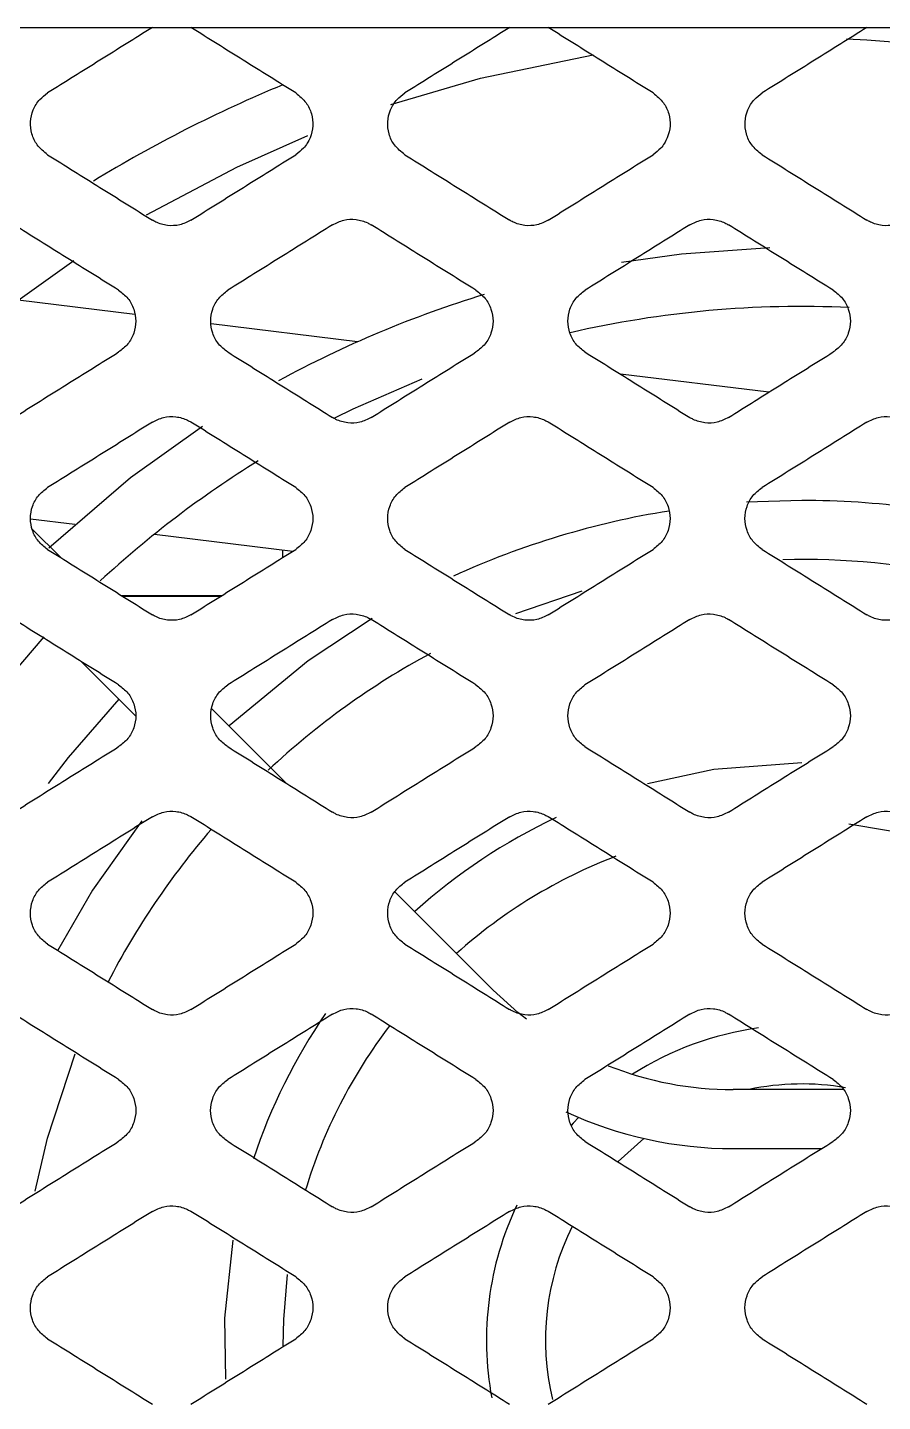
# Model space of a CAD drawing. Header units: millimetres. Extents: x 11355 to 11505, y 8083 to 8171.
# Drawn here: x 11368.868 to 11369.824, y 8089.317 to 8090.854 of the extents above; entities that cross this region are included whole.
import ezdxf

# ---------------------------------------------------------------- set-up
doc = ezdxf.new("R2010")
doc.units = ezdxf.units.MM
doc.layers.add('UPS', color=7, linetype='Continuous')

# ---------------------------------------------------------------- blocks, each defined once
blk = doc.blocks.new('UPS - 2.2kVA (APC SRT2200RMXLI-NC)')
at = {"linetype": 'Continuous'}
for p, q in [((2314.4138, 1376.5248), (2327.7323, 1376.5248)), ((2324.1893, 1376.2039), (2324.059, 1376.2199)), ((2324.4384, 1376.1733), (2324.2748, 1376.1934)), ((2324.8982, 1376.1169), (2324.7325, 1376.1372)), ((2324.9353, 1375.996), (2324.8733, 1375.994)), ((2324.0728, 1375.9755), (2324.1224, 1375.9694)), ((2324.1066, 1375.9321), (2324.0748, 1375.964)), ((2324.2116, 1375.9584), (2324.3663, 1375.9394)), ((2324.3547, 1375.9408), (2324.3547, 1375.9322)), ((2324.6155, 1375.8694), (2324.6898, 1375.8948)), ((2324.1747, 1375.8896), (2324.2866, 1375.8896)), ((2324.1756, 1375.889), (2324.2857, 1375.889)), ((2324.1296, 1375.8158), (2324.1905, 1375.7549)), ((2324.3592, 1375.6795), (2324.2756, 1375.7631)), ((2324.5903, 1375.4484), (2324.4803, 1375.5584)), ((2324.9817, 1375.3373), (2324.8586, 1375.3373)), ((2324.7298, 1375.2567), (2324.7587, 1375.2826)), ((2324.8586, 1375.2713), (2324.9574, 1375.2713))]:
    blk.add_line(p, q, dxfattribs=at)
at = {"linetype": 'Continuous', "flags": 128}
for points in [[(2324.9853, 1376.5122), (2325.0079, 1376.5112), (2325.0948, 1376.5043)], [(2324.4757, 1376.4386), (2324.5759, 1376.468), (2324.702, 1376.4942)], [(2324.2026, 1376.3153), (2324.3034, 1376.3688), (2324.3828, 1376.4042)], [(2324.8996, 1376.2784), (2324.8008, 1376.2715), (2324.7338, 1376.2622)], [(2323.9488, 1376.128), (2324.056, 1376.2176), (2324.1213, 1376.2643)], [(2324.413, 1376.0882), (2324.4337, 1376.0984), (2324.5106, 1376.1321)], [(2324.2652, 1376.0788), (2324.1847, 1376.0212), (2324.0933, 1375.9426)], [(2324.455, 1375.864), (2324.3832, 1375.8167), (2324.2949, 1375.7439)], [(2323.9608, 1375.6789), (2324.0314, 1375.7776), (2324.0881, 1375.8434)], [(2324.1715, 1375.7739), (2324.1151, 1375.7086), (2324.0926, 1375.6793)], [(2324.9353, 1375.7027), (2324.8367, 1375.6951), (2324.7627, 1375.6792)], [(2324.1972, 1375.6377), (2324.1423, 1375.5601), (2324.1031, 1375.4923)], [(2324.9879, 1375.6343), (2325.0741, 1375.6198), (2325.1063, 1375.6109)], [(2324.6273, 1375.416), (2324.6179, 1375.4234), (2324.5903, 1375.4484)], [(2324.0782, 1375.2238), (2324.0918, 1375.2828), (2324.1229, 1375.3771)], [(2324.6859, 1375.3062), (2324.6797, 1375.2998), (2324.6772, 1375.2971)], [(2324.2992, 1375.169), (2324.2899, 1375.0816), (2324.2909, 1375.0136)], [(2324.3554, 1375.0508), (2324.3559, 1375.0802), (2324.3601, 1375.1304)]]:
    blk.add_lwpolyline(points, dxfattribs=at)
at = {"linetype": 'Continuous'}
for centre, radius, start, end in [((2324.9353, 1375.0568), 1.5191, 112.4553, 121.4258), ((2324.9353, 1375.0568), 1.2221, 106.8936, 118.6023), ((2324.9353, 1375.0568), 1.1561, 87.3735, 102.9506), ((2324.9353, 1375.0568), 1.1561, 121.7231, 132.7259), ((2324.9353, 1375.0568), 0.9392, 99.0973, 114.5114), ((2324.9353, 1375.0568), 0.9392, 74.6687, 90), ((2324.9353, 1375.0568), 0.8732, 77.9055, 91.3888), ((2324.9353, 1375.0568), 0.8732, 118.3866, 133.0986), ((2324.9353, 1375.0568), 0.6459, 115.1784, 132.0716), ((2324.9353, 1375.0568), 0.8732, 139.1187, 152.6805), ((2324.9353, 1375.0568), 0.5799, 111.0079, 131.7379), ((2324.9353, 1375.0568), 0.6459, 145.5367, 161.6739), ((2324.9353, 1375.0568), 0.5799, 142.6178, 163.2282), ((2324.9353, 1375.0568), 0.3527, 97.8896, 122.4559), ((2324.8586, 1375.7167), 0.3795, 248.4004, 270), ((2324.9353, 1375.0568), 0.2867, 80.2047, 101.9255), ((2324.8586, 1375.7167), 0.4455, 245.1619, 270), ((2324.9353, 1375.0568), 0.3527, 154.6178, 190.5028), ((2324.9353, 1375.0568), 0.2867, 153.6024, 193.3544)]:
    blk.add_arc(centre, radius, start, end, dxfattribs=at)
for points, knots in [([(2324.2091, 1376.5248), (2324.1993, 1376.5187), (2324.1798, 1376.5065), (2324.1407, 1376.4821), (2324.1114, 1376.4638), (2324.0919, 1376.4516)], [0, 0, 0, 0, 0.250053, 0.500107, 1, 1, 1, 1]), ([(2324.3694, 1376.4516), (2324.3596, 1376.4577), (2324.3401, 1376.4699), (2324.301, 1376.4943), (2324.2717, 1376.5126), (2324.2522, 1376.5248)], [0, 0, 0, 0, 0.2500534, 0.5001068, 1, 1, 1, 1]), ([(2324.6086, 1376.5248), (2324.5988, 1376.5187), (2324.5793, 1376.5065), (2324.5402, 1376.4821), (2324.5109, 1376.4638), (2324.4914, 1376.4516)], [0, 0, 0, 0, 0.250053, 0.500107, 1, 1, 1, 1]), ([(2324.7689, 1376.4516), (2324.7591, 1376.4577), (2324.7396, 1376.4699), (2324.7005, 1376.4943), (2324.6712, 1376.5126), (2324.6517, 1376.5248)], [0, 0, 0, 0, 0.250053, 0.500107, 1, 1, 1, 1]), ([(2325.008, 1376.5248), (2324.9983, 1376.5187), (2324.9787, 1376.5065), (2324.9397, 1376.4821), (2324.9104, 1376.4638), (2324.8908, 1376.4516)], [0, 0, 0, 0, 0.250053, 0.500107, 1, 1, 1, 1]), ([(2324.0919, 1376.3826), (2324.0877, 1376.386), (2324.0799, 1376.3922), (2324.0737, 1376.4057), (2324.0721, 1376.4195), (2324.0752, 1376.433), (2324.0822, 1376.4443), (2324.0889, 1376.4493), (2324.0919, 1376.4516)], [0, 0, 0, 0, 0.19432, 0.360812, 0.528037, 0.695467, 0.862768, 1, 1, 1, 1]), ([(2324.3694, 1376.4516), (2324.3736, 1376.4482), (2324.3814, 1376.442), (2324.3876, 1376.4285), (2324.3892, 1376.4147), (2324.3861, 1376.4012), (2324.3791, 1376.3899), (2324.3724, 1376.3849), (2324.3694, 1376.3826)], [0, 0, 0, 0, 0.194318, 0.360854, 0.528149, 0.695606, 0.862865, 1, 1, 1, 1]), ([(2324.4914, 1376.3826), (2324.4872, 1376.386), (2324.4793, 1376.3922), (2324.4731, 1376.4057), (2324.4715, 1376.4195), (2324.4747, 1376.433), (2324.4816, 1376.4443), (2324.4883, 1376.4493), (2324.4914, 1376.4516)], [0, 0, 0, 0, 0.19432, 0.360812, 0.528037, 0.695467, 0.862768, 1, 1, 1, 1]), ([(2324.7689, 1376.4516), (2324.7731, 1376.4482), (2324.7809, 1376.442), (2324.7871, 1376.4285), (2324.7887, 1376.4147), (2324.7855, 1376.4012), (2324.7786, 1376.3899), (2324.7719, 1376.3849), (2324.7689, 1376.3826)], [0, 0, 0, 0, 0.194318, 0.360854, 0.528149, 0.695606, 0.862865, 1, 1, 1, 1]), ([(2324.8908, 1376.3826), (2324.8866, 1376.386), (2324.8788, 1376.3922), (2324.8726, 1376.4057), (2324.871, 1376.4195), (2324.8742, 1376.433), (2324.8811, 1376.4443), (2324.8878, 1376.4493), (2324.8908, 1376.4516)], [0, 0, 0, 0, 0.19432, 0.360812, 0.528037, 0.695467, 0.862768, 1, 1, 1, 1]), ([(2324.0919, 1376.3826), (2324.1017, 1376.3765), (2324.1212, 1376.3643), (2324.1603, 1376.3399), (2324.1896, 1376.3216), (2324.2091, 1376.3094)], [0, 0, 0, 0, 0.250041, 0.500082, 1, 1, 1, 1]), ([(2324.2522, 1376.3094), (2324.262, 1376.3155), (2324.2815, 1376.3277), (2324.3206, 1376.3521), (2324.3499, 1376.3704), (2324.3694, 1376.3826)], [0, 0, 0, 0, 0.2500408, 0.5000816, 1, 1, 1, 1]), ([(2324.4914, 1376.3826), (2324.5011, 1376.3765), (2324.5207, 1376.3643), (2324.5597, 1376.3399), (2324.589, 1376.3216), (2324.6086, 1376.3094)], [0, 0, 0, 0, 0.250041, 0.500082, 1, 1, 1, 1]), ([(2324.6517, 1376.3094), (2324.6614, 1376.3155), (2324.681, 1376.3277), (2324.72, 1376.3521), (2324.7493, 1376.3704), (2324.7689, 1376.3826)], [0, 0, 0, 0, 0.2500408, 0.5000816, 1, 1, 1, 1]), ([(2324.8908, 1376.3826), (2324.9006, 1376.3765), (2324.9201, 1376.3643), (2324.9592, 1376.3399), (2324.9885, 1376.3216), (2325.008, 1376.3094)], [0, 0, 0, 0, 0.250041, 0.500082, 1, 1, 1, 1]), ([(2324.2522, 1376.3094), (2324.2481, 1376.3074), (2324.2399, 1376.3033), (2324.2259, 1376.3028), (2324.2156, 1376.3057), (2324.2104, 1376.3087), (2324.2091, 1376.3094)], [0, 0, 0, 0, 0.301015, 0.601998, 0.903375, 1, 1, 1, 1]), ([(2324.4106, 1376.3042), (2324.4147, 1376.3062), (2324.4229, 1376.3103), (2324.4369, 1376.3108), (2324.4472, 1376.3079), (2324.4524, 1376.3049), (2324.4537, 1376.3042)], [0, 0, 0, 0, 0.301158, 0.602285, 0.903694, 1, 1, 1, 1]), ([(2324.6517, 1376.3094), (2324.6476, 1376.3074), (2324.6394, 1376.3033), (2324.6254, 1376.3028), (2324.615, 1376.3057), (2324.6098, 1376.3087), (2324.6086, 1376.3094)], [0, 0, 0, 0, 0.301015, 0.601998, 0.903375, 1, 1, 1, 1]), ([(2324.8101, 1376.3042), (2324.8142, 1376.3062), (2324.8224, 1376.3103), (2324.8364, 1376.3108), (2324.8467, 1376.3079), (2324.8519, 1376.3049), (2324.8532, 1376.3042)], [0, 0, 0, 0, 0.301158, 0.602285, 0.903694, 1, 1, 1, 1]), ([(2325.0511, 1376.3094), (2325.047, 1376.3074), (2325.0388, 1376.3033), (2325.0248, 1376.3028), (2325.0145, 1376.3057), (2325.0093, 1376.3087), (2325.008, 1376.3094)], [0, 0, 0, 0, 0.301015, 0.601998, 0.903375, 1, 1, 1, 1]), ([(2324.1714, 1376.231), (2324.1617, 1376.2371), (2324.1421, 1376.2493), (2324.103, 1376.2737), (2324.0737, 1376.292), (2324.0542, 1376.3042)], [0, 0, 0, 0, 0.250046, 0.500092, 1, 1, 1, 1]), ([(2324.4106, 1376.3042), (2324.4008, 1376.2981), (2324.3813, 1376.2859), (2324.3422, 1376.2615), (2324.3129, 1376.2432), (2324.2934, 1376.231)], [0, 0, 0, 0, 0.2500459, 0.5000919, 1, 1, 1, 1]), ([(2324.5709, 1376.231), (2324.5611, 1376.2371), (2324.5416, 1376.2493), (2324.5025, 1376.2737), (2324.4732, 1376.292), (2324.4537, 1376.3042)], [0, 0, 0, 0, 0.250046, 0.500092, 1, 1, 1, 1]), ([(2324.8101, 1376.3042), (2324.8003, 1376.2981), (2324.7807, 1376.2859), (2324.7417, 1376.2615), (2324.7124, 1376.2432), (2324.6929, 1376.231)], [0, 0, 0, 0, 0.250046, 0.500092, 1, 1, 1, 1]), ([(2324.9704, 1376.231), (2324.9606, 1376.2371), (2324.941, 1376.2493), (2324.902, 1376.2737), (2324.8727, 1376.292), (2324.8532, 1376.3042)], [0, 0, 0, 0, 0.2500459, 0.5000919, 1, 1, 1, 1]), ([(2324.1714, 1376.231), (2324.1751, 1376.2281), (2324.1824, 1376.2225), (2324.189, 1376.2101), (2324.1913, 1376.1964), (2324.1889, 1376.1827), (2324.1823, 1376.1704), (2324.175, 1376.1648), (2324.1714, 1376.162)], [0, 0, 0, 0, 0.166702, 0.333375, 0.500722, 0.667724, 0.834682, 1, 1, 1, 1]), ([(2324.2934, 1376.162), (2324.2897, 1376.1648), (2324.2825, 1376.1704), (2324.2759, 1376.1828), (2324.2735, 1376.1965), (2324.2759, 1376.2102), (2324.2825, 1376.2226), (2324.2898, 1376.2282), (2324.2934, 1376.231)], [0, 0, 0, 0, 0.166661, 0.333294, 0.500578, 0.667546, 0.834534, 1, 1, 1, 1]), ([(2324.5709, 1376.231), (2324.5745, 1376.2281), (2324.5818, 1376.2225), (2324.5884, 1376.2101), (2324.5908, 1376.1964), (2324.5884, 1376.1827), (2324.5818, 1376.1704), (2324.5745, 1376.1648), (2324.5709, 1376.162)], [0, 0, 0, 0, 0.166702, 0.333375, 0.500722, 0.667724, 0.834682, 1, 1, 1, 1]), ([(2324.6928, 1376.162), (2324.6892, 1376.1648), (2324.6819, 1376.1704), (2324.6753, 1376.1828), (2324.6729, 1376.1965), (2324.6753, 1376.2102), (2324.682, 1376.2226), (2324.6892, 1376.2282), (2324.6929, 1376.231)], [0, 0, 0, 0, 0.166661, 0.333294, 0.500578, 0.667546, 0.834534, 1, 1, 1, 1]), ([(2324.9704, 1376.231), (2324.974, 1376.2281), (2324.9813, 1376.2225), (2324.9879, 1376.2101), (2324.9903, 1376.1964), (2324.9879, 1376.1827), (2324.9812, 1376.1704), (2324.974, 1376.1648), (2324.9704, 1376.162)], [0, 0, 0, 0, 0.166702, 0.333375, 0.500722, 0.667724, 0.834682, 1, 1, 1, 1]), ([(2324.0542, 1376.0887), (2324.064, 1376.0948), (2324.0835, 1376.1071), (2324.1226, 1376.1315), (2324.1519, 1376.1498), (2324.1714, 1376.162)], [0, 0, 0, 0, 0.250035, 0.500069, 1, 1, 1, 1]), ([(2324.2934, 1376.162), (2324.3031, 1376.1559), (2324.3227, 1376.1437), (2324.3617, 1376.1193), (2324.391, 1376.101), (2324.4106, 1376.0887)], [0, 0, 0, 0, 0.250035, 0.500069, 1, 1, 1, 1]), ([(2324.4537, 1376.0887), (2324.4635, 1376.0948), (2324.483, 1376.1071), (2324.5221, 1376.1315), (2324.5514, 1376.1498), (2324.5709, 1376.162)], [0, 0, 0, 0, 0.250035, 0.500069, 1, 1, 1, 1]), ([(2324.6928, 1376.162), (2324.7026, 1376.1559), (2324.7222, 1376.1437), (2324.7612, 1376.1193), (2324.7905, 1376.101), (2324.81, 1376.0887)], [0, 0, 0, 0, 0.2500347, 0.5000694, 1, 1, 1, 1]), ([(2324.8532, 1376.0887), (2324.8629, 1376.0948), (2324.8825, 1376.1071), (2324.9215, 1376.1315), (2324.9508, 1376.1498), (2324.9704, 1376.162)], [0, 0, 0, 0, 0.250035, 0.500069, 1, 1, 1, 1]), ([(2324.2091, 1376.0836), (2324.1993, 1376.0775), (2324.1798, 1376.0652), (2324.1407, 1376.0408), (2324.1114, 1376.0225), (2324.0919, 1376.0103)], [0, 0, 0, 0, 0.250039, 0.500077, 1, 1, 1, 1]), ([(2324.2091, 1376.0836), (2324.2132, 1376.0856), (2324.2214, 1376.0897), (2324.2354, 1376.0902), (2324.2458, 1376.0873), (2324.251, 1376.0843), (2324.2522, 1376.0836)], [0, 0, 0, 0, 0.301559, 0.603083, 0.904825, 1, 1, 1, 1]), ([(2324.3694, 1376.0103), (2324.3596, 1376.0164), (2324.3401, 1376.0286), (2324.301, 1376.053), (2324.2717, 1376.0714), (2324.2522, 1376.0836)], [0, 0, 0, 0, 0.250039, 0.500077, 1, 1, 1, 1]), ([(2324.4537, 1376.0887), (2324.4496, 1376.0867), (2324.4414, 1376.0826), (2324.4274, 1376.0821), (2324.417, 1376.085), (2324.4118, 1376.088), (2324.4106, 1376.0887)], [0, 0, 0, 0, 0.30145, 0.602864, 0.90458, 1, 1, 1, 1]), ([(2324.6086, 1376.0836), (2324.5988, 1376.0775), (2324.5793, 1376.0652), (2324.5402, 1376.0408), (2324.5109, 1376.0225), (2324.4914, 1376.0103)], [0, 0, 0, 0, 0.250039, 0.500077, 1, 1, 1, 1]), ([(2324.6086, 1376.0836), (2324.6127, 1376.0856), (2324.6209, 1376.0897), (2324.6349, 1376.0902), (2324.6453, 1376.0873), (2324.6504, 1376.0843), (2324.6517, 1376.0836)], [0, 0, 0, 0, 0.301559, 0.603083, 0.904825, 1, 1, 1, 1]), ([(2324.7689, 1376.0103), (2324.7591, 1376.0164), (2324.7396, 1376.0286), (2324.7005, 1376.053), (2324.6712, 1376.0714), (2324.6517, 1376.0836)], [0, 0, 0, 0, 0.250039, 0.500077, 1, 1, 1, 1]), ([(2324.8532, 1376.0887), (2324.849, 1376.0867), (2324.8408, 1376.0826), (2324.8268, 1376.0821), (2324.8165, 1376.085), (2324.8113, 1376.088), (2324.81, 1376.0887)], [0, 0, 0, 0, 0.30145, 0.602864, 0.90458, 1, 1, 1, 1]), ([(2325.008, 1376.0836), (2324.9983, 1376.0775), (2324.9787, 1376.0652), (2324.9397, 1376.0408), (2324.9104, 1376.0225), (2324.8908, 1376.0103)], [0, 0, 0, 0, 0.250039, 0.500077, 1, 1, 1, 1]), ([(2325.008, 1376.0836), (2325.0121, 1376.0856), (2325.0204, 1376.0897), (2325.0344, 1376.0902), (2325.0447, 1376.0873), (2325.0499, 1376.0843), (2325.0511, 1376.0836)], [0, 0, 0, 0, 0.301559, 0.603083, 0.904825, 1, 1, 1, 1]), ([(2324.0919, 1375.9413), (2324.0882, 1375.9441), (2324.081, 1375.9498), (2324.0744, 1375.9622), (2324.072, 1375.9759), (2324.0744, 1375.9896), (2324.081, 1376.0019), (2324.0883, 1376.0075), (2324.0919, 1376.0103)], [0, 0, 0, 0, 0.166752, 0.333482, 0.500689, 0.66748, 0.834277, 1, 1, 1, 1]), ([(2324.3694, 1376.0103), (2324.3731, 1376.0075), (2324.3803, 1376.0019), (2324.3869, 1375.9895), (2324.3893, 1375.9758), (2324.3869, 1375.9621), (2324.3803, 1375.9497), (2324.373, 1375.9441), (2324.3694, 1375.9413)], [0, 0, 0, 0, 0.166787, 0.333551, 0.500809, 0.667627, 0.8344, 1, 1, 1, 1]), ([(2324.4914, 1375.9413), (2324.4877, 1375.9441), (2324.4804, 1375.9498), (2324.4738, 1375.9622), (2324.4714, 1375.9759), (2324.4739, 1375.9896), (2324.4805, 1376.0019), (2324.4877, 1376.0075), (2324.4914, 1376.0103)], [0, 0, 0, 0, 0.166752, 0.333482, 0.500689, 0.66748, 0.834277, 1, 1, 1, 1]), ([(2324.7689, 1376.0103), (2324.7725, 1376.0075), (2324.7798, 1376.0019), (2324.7864, 1375.9895), (2324.7888, 1375.9758), (2324.7864, 1375.9621), (2324.7798, 1375.9497), (2324.7725, 1375.9441), (2324.7689, 1375.9413)], [0, 0, 0, 0, 0.166787, 0.333551, 0.500809, 0.667627, 0.8344, 1, 1, 1, 1]), ([(2324.8908, 1375.9413), (2324.8872, 1375.9441), (2324.8799, 1375.9498), (2324.8733, 1375.9622), (2324.8709, 1375.9759), (2324.8733, 1375.9896), (2324.8799, 1376.0019), (2324.8872, 1376.0075), (2324.8908, 1376.0103)], [0, 0, 0, 0, 0.166752, 0.333482, 0.500689, 0.66748, 0.834277, 1, 1, 1, 1]), ([(2324.0919, 1375.9413), (2324.1017, 1375.9352), (2324.1212, 1375.923), (2324.1603, 1375.8986), (2324.1896, 1375.8803), (2324.2091, 1375.8681)], [0, 0, 0, 0, 0.250029, 0.500058, 1, 1, 1, 1]), ([(2324.2522, 1375.8681), (2324.262, 1375.8742), (2324.2815, 1375.8864), (2324.3206, 1375.9108), (2324.3499, 1375.9291), (2324.3694, 1375.9413)], [0, 0, 0, 0, 0.250029, 0.500058, 1, 1, 1, 1]), ([(2324.4914, 1375.9413), (2324.5011, 1375.9352), (2324.5207, 1375.923), (2324.5597, 1375.8986), (2324.589, 1375.8803), (2324.6086, 1375.8681)], [0, 0, 0, 0, 0.250029, 0.500058, 1, 1, 1, 1]), ([(2324.6517, 1375.8681), (2324.6614, 1375.8742), (2324.681, 1375.8864), (2324.72, 1375.9108), (2324.7493, 1375.9291), (2324.7689, 1375.9413)], [0, 0, 0, 0, 0.250029, 0.500058, 1, 1, 1, 1]), ([(2324.8908, 1375.9413), (2324.9006, 1375.9352), (2324.9201, 1375.923), (2324.9592, 1375.8986), (2324.9885, 1375.8803), (2325.008, 1375.8681)], [0, 0, 0, 0, 0.250029, 0.500058, 1, 1, 1, 1]), ([(2324.1714, 1375.7897), (2324.1617, 1375.7958), (2324.1421, 1375.808), (2324.1031, 1375.8324), (2324.0738, 1375.8507), (2324.0542, 1375.8629)], [0, 0, 0, 0, 0.250032, 0.500063, 1, 1, 1, 1]), ([(2324.2522, 1375.8681), (2324.2481, 1375.866), (2324.2399, 1375.862), (2324.2258, 1375.8615), (2324.2155, 1375.8644), (2324.2103, 1375.8674), (2324.2091, 1375.8681)], [0, 0, 0, 0, 0.301785, 0.60353, 0.905524, 1, 1, 1, 1]), ([(2324.4106, 1375.8629), (2324.4008, 1375.8568), (2324.3813, 1375.8446), (2324.3422, 1375.8202), (2324.3129, 1375.8019), (2324.2934, 1375.7897)], [0, 0, 0, 0, 0.250032, 0.500063, 1, 1, 1, 1]), ([(2324.4106, 1375.8629), (2324.4147, 1375.865), (2324.4229, 1375.869), (2324.437, 1375.8695), (2324.4473, 1375.8666), (2324.4525, 1375.8636), (2324.4537, 1375.8629)], [0, 0, 0, 0, 0.301859, 0.603678, 0.905692, 1, 1, 1, 1]), ([(2324.5709, 1375.7897), (2324.5611, 1375.7958), (2324.5416, 1375.808), (2324.5025, 1375.8324), (2324.4732, 1375.8507), (2324.4537, 1375.8629)], [0, 0, 0, 0, 0.250032, 0.500063, 1, 1, 1, 1]), ([(2324.6517, 1375.8681), (2324.6476, 1375.866), (2324.6393, 1375.862), (2324.6253, 1375.8615), (2324.615, 1375.8644), (2324.6098, 1375.8674), (2324.6086, 1375.8681)], [0, 0, 0, 0, 0.301785, 0.60353, 0.905524, 1, 1, 1, 1]), ([(2324.81, 1375.8629), (2324.8003, 1375.8568), (2324.7807, 1375.8446), (2324.7417, 1375.8202), (2324.7124, 1375.8019), (2324.6928, 1375.7897)], [0, 0, 0, 0, 0.250032, 0.500063, 1, 1, 1, 1]), ([(2324.81, 1375.8629), (2324.8142, 1375.865), (2324.8224, 1375.869), (2324.8364, 1375.8695), (2324.8468, 1375.8666), (2324.8519, 1375.8636), (2324.8532, 1375.8629)], [0, 0, 0, 0, 0.301859, 0.603678, 0.905692, 1, 1, 1, 1]), ([(2324.9704, 1375.7897), (2324.9606, 1375.7958), (2324.9411, 1375.808), (2324.902, 1375.8324), (2324.8727, 1375.8507), (2324.8532, 1375.8629)], [0, 0, 0, 0, 0.250032, 0.500063, 1, 1, 1, 1]), ([(2325.0511, 1375.8681), (2325.047, 1375.866), (2325.0388, 1375.862), (2325.0248, 1375.8615), (2325.0144, 1375.8644), (2325.0093, 1375.8674), (2325.008, 1375.8681)], [0, 0, 0, 0, 0.301785, 0.60353, 0.905524, 1, 1, 1, 1]), ([(2324.1714, 1375.7897), (2324.1751, 1375.7869), (2324.1824, 1375.7812), (2324.189, 1375.7688), (2324.1914, 1375.7551), (2324.1889, 1375.7414), (2324.1823, 1375.7291), (2324.1751, 1375.7235), (2324.1714, 1375.7207)], [0, 0, 0, 0, 0.166811, 0.333603, 0.500789, 0.667459, 0.834086, 1, 1, 1, 1]), ([(2324.2934, 1375.7207), (2324.2897, 1375.7235), (2324.2824, 1375.7291), (2324.2758, 1375.7415), (2324.2735, 1375.7552), (2324.2759, 1375.7689), (2324.2825, 1375.7813), (2324.2897, 1375.7869), (2324.2934, 1375.7897)], [0, 0, 0, 0, 0.166784, 0.333549, 0.500696, 0.667344, 0.83399, 1, 1, 1, 1]), ([(2324.5709, 1375.7897), (2324.5745, 1375.7869), (2324.5818, 1375.7812), (2324.5884, 1375.7688), (2324.5908, 1375.7551), (2324.5884, 1375.7414), (2324.5818, 1375.7291), (2324.5745, 1375.7235), (2324.5709, 1375.7207)], [0, 0, 0, 0, 0.166811, 0.333603, 0.500789, 0.667459, 0.834086, 1, 1, 1, 1]), ([(2324.6928, 1375.7207), (2324.6892, 1375.7235), (2324.6819, 1375.7291), (2324.6753, 1375.7415), (2324.6729, 1375.7552), (2324.6753, 1375.7689), (2324.6819, 1375.7813), (2324.6892, 1375.7869), (2324.6928, 1375.7897)], [0, 0, 0, 0, 0.166784, 0.333549, 0.500696, 0.667344, 0.83399, 1, 1, 1, 1]), ([(2324.9704, 1375.7897), (2324.974, 1375.7869), (2324.9813, 1375.7812), (2324.9879, 1375.7688), (2324.9903, 1375.7551), (2324.9879, 1375.7414), (2324.9813, 1375.7291), (2324.974, 1375.7235), (2324.9704, 1375.7207)], [0, 0, 0, 0, 0.166811, 0.333603, 0.500789, 0.667459, 0.834086, 1, 1, 1, 1]), ([(2324.0542, 1375.6474), (2324.064, 1375.6535), (2324.0835, 1375.6658), (2324.1226, 1375.6902), (2324.1519, 1375.7085), (2324.1714, 1375.7207)], [0, 0, 0, 0, 0.250023, 0.500046, 1, 1, 1, 1]), ([(2324.2934, 1375.7207), (2324.3031, 1375.7146), (2324.3227, 1375.7024), (2324.3617, 1375.678), (2324.391, 1375.6596), (2324.4106, 1375.6474)], [0, 0, 0, 0, 0.250023, 0.500046, 1, 1, 1, 1]), ([(2324.4537, 1375.6474), (2324.4635, 1375.6535), (2324.483, 1375.6658), (2324.5221, 1375.6902), (2324.5514, 1375.7085), (2324.5709, 1375.7207)], [0, 0, 0, 0, 0.250023, 0.500046, 1, 1, 1, 1]), ([(2324.6928, 1375.7207), (2324.7026, 1375.7146), (2324.7221, 1375.7024), (2324.7612, 1375.678), (2324.7905, 1375.6596), (2324.81, 1375.6474)], [0, 0, 0, 0, 0.250023, 0.500046, 1, 1, 1, 1]), ([(2324.8532, 1375.6474), (2324.8629, 1375.6535), (2324.8825, 1375.6658), (2324.9215, 1375.6902), (2324.9508, 1375.7085), (2324.9704, 1375.7207)], [0, 0, 0, 0, 0.250023, 0.500046, 1, 1, 1, 1]), ([(2324.2091, 1375.6423), (2324.2132, 1375.6443), (2324.2215, 1375.6484), (2324.2355, 1375.6489), (2324.2458, 1375.646), (2324.251, 1375.643), (2324.2522, 1375.6423)], [0, 0, 0, 0, 0.302064, 0.604086, 0.906311, 1, 1, 1, 1]), ([(2324.4537, 1375.6474), (2324.4496, 1375.6454), (2324.4413, 1375.6413), (2324.4273, 1375.6408), (2324.417, 1375.6437), (2324.4118, 1375.6467), (2324.4106, 1375.6474)], [0, 0, 0, 0, 0.30202, 0.603998, 0.906207, 1, 1, 1, 1]), ([(2324.6086, 1375.6423), (2324.6127, 1375.6443), (2324.6209, 1375.6484), (2324.635, 1375.6489), (2324.6453, 1375.646), (2324.6505, 1375.643), (2324.6517, 1375.6423)], [0, 0, 0, 0, 0.302064, 0.604086, 0.906311, 1, 1, 1, 1]), ([(2324.8532, 1375.6474), (2324.849, 1375.6454), (2324.8408, 1375.6413), (2324.8268, 1375.6408), (2324.8164, 1375.6437), (2324.8113, 1375.6467), (2324.81, 1375.6474)], [0, 0, 0, 0, 0.30202, 0.603998, 0.906207, 1, 1, 1, 1]), ([(2325.008, 1375.6423), (2325.0121, 1375.6443), (2325.0204, 1375.6484), (2325.0344, 1375.6489), (2325.0448, 1375.646), (2325.0499, 1375.643), (2325.0511, 1375.6423)], [0, 0, 0, 0, 0.302064, 0.604086, 0.906311, 1, 1, 1, 1]), ([(2324.2091, 1375.6423), (2324.1993, 1375.6362), (2324.1798, 1375.624), (2324.1407, 1375.5996), (2324.1114, 1375.5812), (2324.0919, 1375.569)], [0, 0, 0, 0, 0.250025, 0.500049, 1, 1, 1, 1]), ([(2324.3694, 1375.569), (2324.3596, 1375.5751), (2324.3401, 1375.5873), (2324.301, 1375.6118), (2324.2717, 1375.6301), (2324.2522, 1375.6423)], [0, 0, 0, 0, 0.250025, 0.500049, 1, 1, 1, 1]), ([(2324.6086, 1375.6423), (2324.5988, 1375.6362), (2324.5792, 1375.624), (2324.5402, 1375.5996), (2324.5109, 1375.5812), (2324.4913, 1375.569)], [0, 0, 0, 0, 0.2500247, 0.5000495, 1, 1, 1, 1]), ([(2324.7689, 1375.569), (2324.7591, 1375.5751), (2324.7396, 1375.5873), (2324.7005, 1375.6118), (2324.6712, 1375.6301), (2324.6517, 1375.6423)], [0, 0, 0, 0, 0.250025, 0.500049, 1, 1, 1, 1]), ([(2325.008, 1375.6423), (2324.9983, 1375.6362), (2324.9787, 1375.624), (2324.9396, 1375.5996), (2324.9103, 1375.5812), (2324.8908, 1375.569)], [0, 0, 0, 0, 0.250025, 0.500049, 1, 1, 1, 1]), ([(2324.0919, 1375.5), (2324.0882, 1375.5028), (2324.0809, 1375.5085), (2324.0743, 1375.5209), (2324.072, 1375.5346), (2324.0744, 1375.5483), (2324.081, 1375.5606), (2324.0882, 1375.5662), (2324.0919, 1375.569)], [0, 0, 0, 0, 0.166778, 0.33354, 0.500643, 0.667185, 0.833717, 1, 1, 1, 1]), ([(2324.3694, 1375.569), (2324.3731, 1375.5662), (2324.3803, 1375.5606), (2324.387, 1375.5482), (2324.3893, 1375.5345), (2324.3869, 1375.5208), (2324.3803, 1375.5084), (2324.373, 1375.5028), (2324.3694, 1375.5)], [0, 0, 0, 0, 0.166798, 0.333579, 0.50071, 0.667267, 0.833786, 1, 1, 1, 1]), ([(2324.4913, 1375.5), (2324.4877, 1375.5028), (2324.4804, 1375.5085), (2324.4738, 1375.5209), (2324.4714, 1375.5346), (2324.4738, 1375.5483), (2324.4804, 1375.5606), (2324.4877, 1375.5662), (2324.4913, 1375.569)], [0, 0, 0, 0, 0.166778, 0.33354, 0.500643, 0.667185, 0.833717, 1, 1, 1, 1]), ([(2324.7689, 1375.569), (2324.7725, 1375.5662), (2324.7798, 1375.5606), (2324.7864, 1375.5482), (2324.7888, 1375.5345), (2324.7864, 1375.5208), (2324.7798, 1375.5084), (2324.7725, 1375.5028), (2324.7689, 1375.5)], [0, 0, 0, 0, 0.166798, 0.333579, 0.50071, 0.667267, 0.833786, 1, 1, 1, 1]), ([(2324.8908, 1375.5), (2324.8872, 1375.5028), (2324.8799, 1375.5085), (2324.8733, 1375.5209), (2324.8709, 1375.5346), (2324.8733, 1375.5483), (2324.8799, 1375.5606), (2324.8872, 1375.5662), (2324.8908, 1375.569)], [0, 0, 0, 0, 0.166778, 0.33354, 0.500643, 0.667185, 0.833717, 1, 1, 1, 1]), ([(2324.0919, 1375.5), (2324.1016, 1375.4939), (2324.1212, 1375.4817), (2324.1602, 1375.4573), (2324.1895, 1375.439), (2324.2091, 1375.4268)], [0, 0, 0, 0, 0.250017, 0.500035, 1, 1, 1, 1]), ([(2324.2522, 1375.4268), (2324.262, 1375.4329), (2324.2815, 1375.4451), (2324.3206, 1375.4695), (2324.3499, 1375.4878), (2324.3694, 1375.5)], [0, 0, 0, 0, 0.250017, 0.500035, 1, 1, 1, 1]), ([(2324.4913, 1375.5), (2324.5011, 1375.4939), (2324.5207, 1375.4817), (2324.5597, 1375.4573), (2324.589, 1375.439), (2324.6085, 1375.4268)], [0, 0, 0, 0, 0.250017, 0.500035, 1, 1, 1, 1]), ([(2324.6517, 1375.4268), (2324.6615, 1375.4329), (2324.681, 1375.4451), (2324.7201, 1375.4695), (2324.7494, 1375.4878), (2324.7689, 1375.5)], [0, 0, 0, 0, 0.250017, 0.500035, 1, 1, 1, 1]), ([(2324.8908, 1375.5), (2324.9006, 1375.4939), (2324.9201, 1375.4817), (2324.9592, 1375.4573), (2324.9885, 1375.439), (2325.008, 1375.4268)], [0, 0, 0, 0, 0.250017, 0.500035, 1, 1, 1, 1]), ([(2324.1714, 1375.3484), (2324.1617, 1375.3545), (2324.1421, 1375.3667), (2324.1031, 1375.3911), (2324.0738, 1375.4094), (2324.0542, 1375.4216)], [0, 0, 0, 0, 0.250018, 0.500036, 1, 1, 1, 1]), ([(2324.2522, 1375.4268), (2324.2481, 1375.4247), (2324.2398, 1375.4206), (2324.2258, 1375.4202), (2324.2155, 1375.4231), (2324.2103, 1375.4261), (2324.2091, 1375.4268)], [0, 0, 0, 0, 0.30217, 0.604295, 0.906659, 1, 1, 1, 1]), ([(2324.4106, 1375.4216), (2324.4008, 1375.4155), (2324.3813, 1375.4033), (2324.3422, 1375.3789), (2324.3129, 1375.3606), (2324.2934, 1375.3484)], [0, 0, 0, 0, 0.250018, 0.500036, 1, 1, 1, 1]), ([(2324.4106, 1375.4216), (2324.4147, 1375.4237), (2324.4229, 1375.4278), (2324.437, 1375.4283), (2324.4473, 1375.4254), (2324.4525, 1375.4223), (2324.4537, 1375.4216)], [0, 0, 0, 0, 0.302193, 0.604341, 0.906715, 1, 1, 1, 1]), ([(2324.5709, 1375.3484), (2324.5611, 1375.3545), (2324.5416, 1375.3667), (2324.5025, 1375.3911), (2324.4732, 1375.4094), (2324.4537, 1375.4216)], [0, 0, 0, 0, 0.250018, 0.500036, 1, 1, 1, 1]), ([(2324.6517, 1375.4268), (2324.6476, 1375.4247), (2324.6393, 1375.4206), (2324.6253, 1375.4202), (2324.6149, 1375.4231), (2324.6098, 1375.4261), (2324.6085, 1375.4268)], [0, 0, 0, 0, 0.30217, 0.604295, 0.906659, 1, 1, 1, 1]), ([(2324.81, 1375.4216), (2324.8003, 1375.4155), (2324.7807, 1375.4033), (2324.7417, 1375.3789), (2324.7124, 1375.3606), (2324.6928, 1375.3484)], [0, 0, 0, 0, 0.250018, 0.500036, 1, 1, 1, 1]), ([(2324.81, 1375.4216), (2324.8142, 1375.4237), (2324.8224, 1375.4278), (2324.8365, 1375.4283), (2324.8468, 1375.4254), (2324.852, 1375.4223), (2324.8532, 1375.4216)], [0, 0, 0, 0, 0.302193, 0.604341, 0.906715, 1, 1, 1, 1]), ([(2324.9704, 1375.3484), (2324.9606, 1375.3545), (2324.9411, 1375.3667), (2324.902, 1375.3911), (2324.8727, 1375.4094), (2324.8532, 1375.4216)], [0, 0, 0, 0, 0.250018, 0.500036, 1, 1, 1, 1]), ([(2325.0512, 1375.4268), (2325.047, 1375.4247), (2325.0388, 1375.4206), (2325.0247, 1375.4202), (2325.0144, 1375.4231), (2325.0092, 1375.4261), (2325.008, 1375.4268)], [0, 0, 0, 0, 0.30217, 0.604295, 0.906659, 1, 1, 1, 1]), ([(2324.1714, 1375.3484), (2324.1751, 1375.3456), (2324.1824, 1375.34), (2324.189, 1375.3275), (2324.1914, 1375.3139), (2324.189, 1375.3002), (2324.1824, 1375.2878), (2324.1751, 1375.2822), (2324.1714, 1375.2794)], [0, 0, 0, 0, 0.166771, 0.333527, 0.500619, 0.6671, 0.833548, 1, 1, 1, 1]), ([(2324.2934, 1375.2794), (2324.2897, 1375.2822), (2324.2824, 1375.2878), (2324.2758, 1375.3002), (2324.2734, 1375.3139), (2324.2758, 1375.3276), (2324.2825, 1375.34), (2324.2897, 1375.3456), (2324.2934, 1375.3484)], [0, 0, 0, 0, 0.166759, 0.333503, 0.500579, 0.667051, 0.833507, 1, 1, 1, 1]), ([(2324.5709, 1375.3484), (2324.5745, 1375.3456), (2324.5818, 1375.34), (2324.5884, 1375.3275), (2324.5908, 1375.3139), (2324.5884, 1375.3002), (2324.5818, 1375.2878), (2324.5745, 1375.2822), (2324.5709, 1375.2794)], [0, 0, 0, 0, 0.166771, 0.333527, 0.500619, 0.6671, 0.833548, 1, 1, 1, 1]), ([(2324.6928, 1375.2794), (2324.6892, 1375.2822), (2324.6819, 1375.2878), (2324.6753, 1375.3002), (2324.6729, 1375.3139), (2324.6753, 1375.3276), (2324.6819, 1375.34), (2324.6892, 1375.3456), (2324.6928, 1375.3484)], [0, 0, 0, 0, 0.166759, 0.333503, 0.500579, 0.667051, 0.833507, 1, 1, 1, 1]), ([(2324.9704, 1375.3484), (2324.974, 1375.3456), (2324.9813, 1375.34), (2324.9879, 1375.3275), (2324.9903, 1375.3139), (2324.9879, 1375.3002), (2324.9813, 1375.2878), (2324.974, 1375.2822), (2324.9704, 1375.2794)], [0, 0, 0, 0, 0.166771, 0.333527, 0.500619, 0.6671, 0.833548, 1, 1, 1, 1]), ([(2324.0542, 1375.2061), (2324.064, 1375.2122), (2324.0835, 1375.2245), (2324.1226, 1375.2489), (2324.1519, 1375.2672), (2324.1714, 1375.2794)], [0, 0, 0, 0, 0.2500119, 0.5000239, 1, 1, 1, 1]), ([(2324.2934, 1375.2794), (2324.3031, 1375.2733), (2324.3227, 1375.2611), (2324.3617, 1375.2367), (2324.391, 1375.2183), (2324.4106, 1375.2061)], [0, 0, 0, 0, 0.2500119, 0.5000239, 1, 1, 1, 1]), ([(2324.4537, 1375.2061), (2324.4635, 1375.2122), (2324.483, 1375.2245), (2324.5221, 1375.2489), (2324.5514, 1375.2672), (2324.5709, 1375.2794)], [0, 0, 0, 0, 0.250012, 0.500024, 1, 1, 1, 1]), ([(2324.6928, 1375.2794), (2324.7026, 1375.2733), (2324.7221, 1375.2611), (2324.7612, 1375.2367), (2324.7905, 1375.2183), (2324.81, 1375.2061)], [0, 0, 0, 0, 0.2500119, 0.5000239, 1, 1, 1, 1]), ([(2324.8532, 1375.2061), (2324.8629, 1375.2122), (2324.8825, 1375.2245), (2324.9215, 1375.2489), (2324.9508, 1375.2672), (2324.9704, 1375.2794)], [0, 0, 0, 0, 0.250012, 0.500024, 1, 1, 1, 1]), ([(2324.2091, 1375.201), (2324.1993, 1375.1949), (2324.1798, 1375.1827), (2324.1407, 1375.1583), (2324.1114, 1375.14), (2324.0919, 1375.1278)], [0, 0, 0, 0, 0.250011, 0.500023, 1, 1, 1, 1]), ([(2324.2091, 1375.201), (2324.2132, 1375.203), (2324.2215, 1375.2071), (2324.2355, 1375.2076), (2324.2458, 1375.2047), (2324.251, 1375.2017), (2324.2522, 1375.201)], [0, 0, 0, 0, 0.30226, 0.604474, 0.906937, 1, 1, 1, 1]), ([(2324.3694, 1375.1278), (2324.3597, 1375.1339), (2324.3401, 1375.1461), (2324.3011, 1375.1705), (2324.2718, 1375.1888), (2324.2522, 1375.201)], [0, 0, 0, 0, 0.250011, 0.500023, 1, 1, 1, 1]), ([(2324.4537, 1375.2061), (2324.4496, 1375.2041), (2324.4413, 1375.2), (2324.4273, 1375.1995), (2324.4169, 1375.2024), (2324.4118, 1375.2054), (2324.4106, 1375.2061)], [0, 0, 0, 0, 0.30225, 0.604454, 0.906912, 1, 1, 1, 1]), ([(2324.6085, 1375.201), (2324.5988, 1375.1949), (2324.5792, 1375.1827), (2324.5402, 1375.1583), (2324.5109, 1375.14), (2324.4913, 1375.1278)], [0, 0, 0, 0, 0.250011, 0.500023, 1, 1, 1, 1]), ([(2324.6085, 1375.201), (2324.6127, 1375.203), (2324.6209, 1375.2071), (2324.635, 1375.2076), (2324.6453, 1375.2047), (2324.6505, 1375.2017), (2324.6517, 1375.201)], [0, 0, 0, 0, 0.30226, 0.604474, 0.906937, 1, 1, 1, 1]), ([(2324.7689, 1375.1278), (2324.7591, 1375.1339), (2324.7396, 1375.1461), (2324.7005, 1375.1705), (2324.6712, 1375.1888), (2324.6517, 1375.201)], [0, 0, 0, 0, 0.250011, 0.500023, 1, 1, 1, 1]), ([(2324.8532, 1375.2061), (2324.849, 1375.2041), (2324.8408, 1375.2), (2324.8267, 1375.1995), (2324.8164, 1375.2024), (2324.8112, 1375.2054), (2324.81, 1375.2061)], [0, 0, 0, 0, 0.30225, 0.604454, 0.906912, 1, 1, 1, 1]), ([(2325.008, 1375.201), (2324.9982, 1375.1949), (2324.9787, 1375.1827), (2324.9396, 1375.1583), (2324.9103, 1375.14), (2324.8908, 1375.1278)], [0, 0, 0, 0, 0.2500115, 0.5000229, 1, 1, 1, 1]), ([(2325.008, 1375.201), (2325.0121, 1375.203), (2325.0204, 1375.2071), (2325.0344, 1375.2076), (2325.0448, 1375.2047), (2325.0499, 1375.2017), (2325.0512, 1375.201)], [0, 0, 0, 0, 0.30226, 0.604474, 0.906937, 1, 1, 1, 1]), ([(2324.0919, 1375.0587), (2324.0882, 1375.0615), (2324.0809, 1375.0672), (2324.0743, 1375.0796), (2324.072, 1375.0933), (2324.0744, 1375.107), (2324.081, 1375.1193), (2324.0882, 1375.1249), (2324.0919, 1375.1278)], [0, 0, 0, 0, 0.166752, 0.33349, 0.500555, 0.666993, 0.83341, 1, 1, 1, 1]), ([(2324.3694, 1375.1278), (2324.3731, 1375.1249), (2324.3803, 1375.1193), (2324.387, 1375.1069), (2324.3893, 1375.0932), (2324.3869, 1375.0795), (2324.3803, 1375.0672), (2324.3731, 1375.0615), (2324.3694, 1375.0587)], [0, 0, 0, 0, 0.166756, 0.333497, 0.500568, 0.66701, 0.833424, 1, 1, 1, 1]), ([(2324.4913, 1375.0587), (2324.4877, 1375.0615), (2324.4804, 1375.0672), (2324.4738, 1375.0796), (2324.4714, 1375.0933), (2324.4738, 1375.107), (2324.4804, 1375.1193), (2324.4877, 1375.1249), (2324.4913, 1375.1278)], [0, 0, 0, 0, 0.166752, 0.33349, 0.500555, 0.666993, 0.83341, 1, 1, 1, 1]), ([(2324.7689, 1375.1278), (2324.7725, 1375.1249), (2324.7798, 1375.1193), (2324.7864, 1375.1069), (2324.7888, 1375.0932), (2324.7864, 1375.0795), (2324.7798, 1375.0672), (2324.7725, 1375.0615), (2324.7689, 1375.0587)], [0, 0, 0, 0, 0.166756, 0.333497, 0.500568, 0.66701, 0.833424, 1, 1, 1, 1]), ([(2324.8908, 1375.0587), (2324.8872, 1375.0615), (2324.8799, 1375.0672), (2324.8733, 1375.0796), (2324.8709, 1375.0933), (2324.8733, 1375.107), (2324.8799, 1375.1193), (2324.8872, 1375.1249), (2324.8908, 1375.1278)], [0, 0, 0, 0, 0.166752, 0.33349, 0.500555, 0.666993, 0.83341, 1, 1, 1, 1]), ([(2324.0919, 1375.0587), (2324.1016, 1375.0526), (2324.1212, 1375.0404), (2324.1602, 1375.016), (2324.1895, 1374.9977), (2324.2091, 1374.9855)], [0, 0, 0, 0, 0.250007, 0.500014, 1, 1, 1, 1]), ([(2324.2522, 1374.9855), (2324.262, 1374.9916), (2324.2815, 1375.0038), (2324.3206, 1375.0282), (2324.3499, 1375.0465), (2324.3694, 1375.0587)], [0, 0, 0, 0, 0.250007, 0.500014, 1, 1, 1, 1]), ([(2324.4913, 1375.0587), (2324.5011, 1375.0526), (2324.5206, 1375.0404), (2324.5597, 1375.016), (2324.589, 1374.9977), (2324.6085, 1374.9855)], [0, 0, 0, 0, 0.250007, 0.5000141, 1, 1, 1, 1]), ([(2324.6517, 1374.9855), (2324.6615, 1374.9916), (2324.681, 1375.0038), (2324.7201, 1375.0282), (2324.7494, 1375.0465), (2324.7689, 1375.0587)], [0, 0, 0, 0, 0.250007, 0.500014, 1, 1, 1, 1]), ([(2324.8908, 1375.0587), (2324.9006, 1375.0526), (2324.9201, 1375.0404), (2324.9592, 1375.016), (2324.9885, 1374.9977), (2325.008, 1374.9855)], [0, 0, 0, 0, 0.250007, 0.5000141, 1, 1, 1, 1])]:
    blk.add_open_spline(points, degree=3, knots=knots, dxfattribs=at)

msp = doc.modelspace()

# ---------------------------------------------------------------- block references
at = {"layer": 'UPS'}
msp.add_blockref('UPS - 2.2kVA (APC SRT2200RMXLI-NC)', (9044.799, 6714.3289), dxfattribs=at)

doc.saveas('drawing.dxf')
